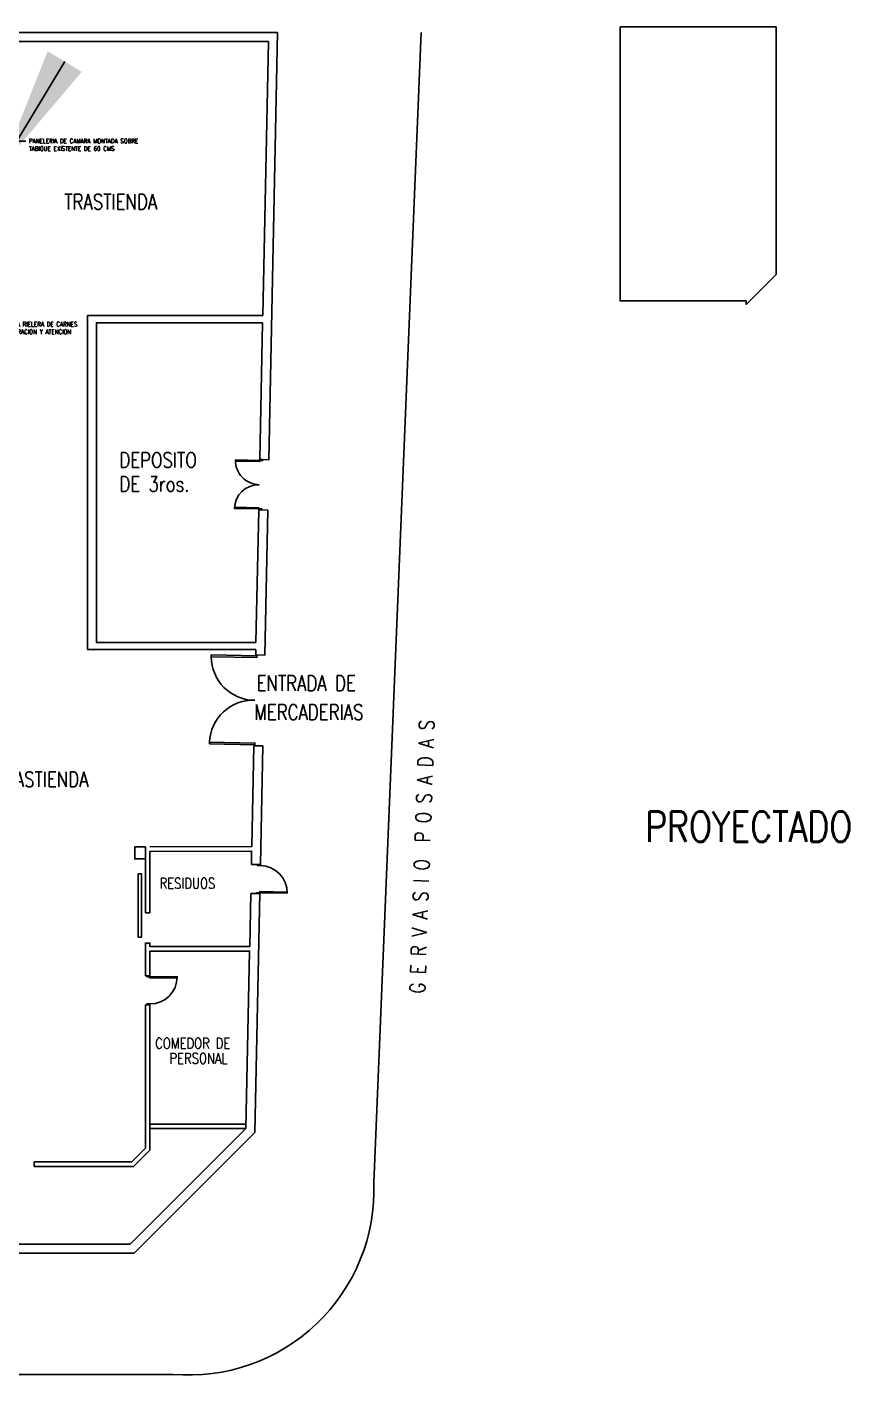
# Model space of a CAD drawing. Header units: millimetres. Extents: x -434 to 213, y 66 to 172.
# Drawn here: x 182.67 to 209.79, y 75.93 to 120.42 of the extents above; entities that cross this region are included whole.
import ezdxf
from ezdxf import colors
from ezdxf.entities.mleader import LeaderData, LeaderLine
from ezdxf.math import Vec2, Vec3

# ---------------------------------------------------------------- set-up
doc = ezdxf.new("R2010")
doc.units = ezdxf.units.MM
doc.linetypes.add('HIDDEN', pattern=[9.525, 6.35, -3.175])
for name, color, linetype in [('0_CARPINTERIA', 2, 'Continuous'), ('0_MUROS', 7, 'Continuous'), ('E_EQUIPAMIENTO', 1, 'Continuous'), ('T_TEXTOS', 3, 'Continuous')]:
    doc.layers.add(name, color=color, linetype=linetype)
doc.styles.add('ROMANS', font='ROMANS.SHX', dxfattribs={"width": 0.8, "height": 0.2})
doc.styles.get("Standard").update_dxf_attribs({"font": 'technic_.ttf', "width": 0.8, "height": 0.12})

# ---------------------------------------------------------------- blocks, each defined once
blk = doc.blocks.new('P90d')
at = {"color": 9}
for points in [[(-0.03, 0.1), (-0.03, 1), (-0.07, 1), (-0.07, 0.1)], [(-0.96, 0), (-0.96, 0.1), (-0.93, 0.1), (-0.93, 0)], [(0, 0), (0, 0.1), (-0.03, 0.1), (-0.03, 0)]]:
    blk.add_lwpolyline(points, close=True, dxfattribs=at)
at = {"color": 8}
blk.add_arc((-0.03, 0.1), 0.9, 90, 180, dxfattribs=at)
blk = doc.blocks.new('P-160')
at = {"color": 9}
for points in [[(0.03, 0.1), (0.03, 0.9), (0.07, 0.9), (0.07, 0.1)], [(1.63, 0.1), (1.63, 0.9), (1.59, 0.9), (1.59, 0.1)], [(0.03, 0), (0.03, 0.1), (0, 0.1), (0, 0)], [(1.63, 0), (1.63, 0.1), (1.66, 0.1), (1.66, 0)]]:
    blk.add_lwpolyline(points, close=True, dxfattribs=at)
at = {"color": 8}
for centre, start, end in [((0.03, 0.1), 0, 90), ((1.63, 0.1), 90, 180)]:
    blk.add_arc(centre, 0.8, start, end, dxfattribs=at)

msp = doc.modelspace()

# ---------------------------------------------------------------- linework, layer by layer
at = {"layer": '0_CARPINTERIA'}
for points in [[(188.755, 99.697), (188.754, 99.635), (190.252, 99.605), (190.255, 99.665), (188.755, 99.697)], [(188.695, 96.755), (188.696, 96.817), (190.194, 96.785), (190.194, 96.725), (188.695, 96.755)]]:
    msp.add_lwpolyline(points, dxfattribs=at)
msp.add_lwpolyline([(186.344, 92.468), (186.451, 92.468), (186.451, 90.373), (186.344, 90.373)], close=True, dxfattribs=at)
for centre, start, end in [((190.191, 99.633), 179.9237, 269.9237), ((190.132, 96.76), 87.722, 177.722)]:
    msp.add_arc(centre, 1.437, start, end, dxfattribs=at)
at = {"layer": '0_MUROS'}
for p, q in [((190.94, 120.235), (140.52, 120.235)), ((190.94, 120.235), (190.651, 106.135)), ((190.64, 119.935), (140.82, 119.935)), ((190.64, 119.935), (190.452, 110.895)), ((190.452, 110.895), (184.665, 110.895)), ((190.447, 110.655), (190.353, 106.141)), ((190.338, 106.142), (190.651, 106.135)), ((190.319, 104.482), (190.228, 100.108)), ((190.319, 104.482), (190.617, 104.476)), ((190.617, 104.476), (190.518, 99.689)), ((184.665, 99.868), (190.223, 99.868)), ((190.22, 99.696), (190.518, 99.689)), ((190.157, 96.696), (190.457, 96.69)), ((190.457, 96.69), (190.376, 92.774)), ((190.376, 92.774), (190.076, 92.78)), ((190.356, 91.814), (190.057, 91.82)), ((190.356, 91.814), (190.194, 83.935)), ((186.58, 91.184), (186.73, 91.184)), ((186.58, 89.102), (186.73, 89.102)), ((186.58, 88.142), (186.58, 83.412)), ((186.58, 88.142), (186.73, 88.142)), ((186.73, 88.142), (186.73, 83.35)), ((186.728, 84.209), (189.898, 84.209)), ((186.083, 80.248), (189.894, 84.059)), ((190.194, 83.935), (186.207, 79.948)), ((186.728, 84.059), (189.894, 84.059)), ((186.106, 82.938), (186.58, 83.412)), ((186.168, 82.788), (186.73, 83.35)), ((182.91, 82.963), (186.106, 82.963)), ((182.91, 82.963), (182.91, 82.813)), ((182.91, 82.813), (186.168, 82.813)), ((167.19, 80.248), (186.083, 80.248)), ((167.19, 79.948), (186.207, 79.948))]:
    msp.add_line(p, q, dxfattribs=at)
at = {"layer": '0_MUROS', "color": 2}
for p, q in [((195.677, 120.235), (194.116, 82.268)), ((174.235, 75.948), (187.487, 75.948))]:
    msp.add_line(p, q, dxfattribs=at)
at = {"layer": '0_MUROS', "color": 8, "linetype": 'HIDDEN', "ltscale": 0.02}
msp.add_line((182.91, 82.963), (182.91, 82.963), dxfattribs=at)
at = {"layer": '0_MUROS'}
for points in [[(184.665, 110.895), (184.665, 99.868)], [(190.447, 110.655), (184.965, 110.655), (184.965, 100.108), (190.228, 100.108)], [(190.223, 99.868), (190.22, 99.696)], [(190.157, 96.696), (190.088, 93.368), (186.73, 93.358)], [(186.58, 93.358), (186.58, 93.358), (186.58, 91.184)], [(190.076, 92.78), (190.085, 93.218), (186.73, 93.208)], [(186.768, 93.208), (186.73, 93.208), (186.73, 91.184)], [(190.022, 90.068), (190.057, 91.82)], [(186.58, 89.102), (186.58, 90.184), (186.73, 90.184), (186.73, 90.068), (190.022, 90.068)], [(186.73, 89.102), (186.73, 89.918), (190.016, 89.918), (189.894, 84.059)]]:
    msp.add_lwpolyline(points, dxfattribs=at)
msp.add_lwpolyline([(186.23, 93.358), (186.58, 93.358), (186.58, 92.958), (186.23, 92.958)], close=True, dxfattribs=at)
at = {"layer": '0_MUROS', "color": 2}
msp.add_arc((188.008, 82.039), 6.113, 265.1118, 2.1463, dxfattribs=at)
at = {"layer": 'E_EQUIPAMIENTO', "color": 8, "linetype": 'ByBlock'}
msp.add_lwpolyline([(202.243, 120.419), (207.386, 120.419), (207.386, 112.245), (206.403, 111.262), (206.403, 111.379), (202.243, 111.379), (202.243, 120.419)], dxfattribs=at)

# ---------------------------------------------------------------- block references
at = {"layer": '0_CARPINTERIA', "rotation": 268.8018912840004}
msp.add_blockref('P90d', (190.256, 91.816), dxfattribs=at)
at = {"layer": '0_CARPINTERIA', "xscale": -1, "rotation": 270.0000000000008}
msp.add_blockref('P90d', (186.63, 89.102), dxfattribs=at)
at = {"layer": '0_MUROS', "rotation": 88.92019825248563}
msp.add_blockref('P-160', (190.419, 104.48), dxfattribs=at)

# ---------------------------------------------------------------- texts
at = {"color": 2, "linetype": 'ByBlock', "style": 'ROMANS', "width": 0.8}
msp.add_text('PROYECTADO', height=1, dxfattribs=at).set_placement((203.075, 93.529))
at = {"layer": '0_MUROS', "color": 3, "style": 'ROMANS', "width": 0.8}
for s, height, p in [('TRASTIENDA', 0.5, (183.904, 114.398)), ('DEPOSITO', 0.5, (185.722, 105.874)), ('DE 3ros.', 0.5, (185.722, 105.082)), ('ENTRADA DE', 0.5, (190.25, 98.509)), ('MERCADERIAS', 0.5, (190.176, 97.554)), ('TRASTIENDA', 0.5, (181.637, 95.338)), ('RESIDUOS', 0.35, (187.048, 91.982)), ('COMEDOR DE', 0.35, (186.904, 86.7)), ('PERSONAL', 0.35, (187.375, 86.202))]:
    msp.add_text(s, height=height, dxfattribs=at).set_placement(p)
msp.add_text('G E R V A S I O  P O S A D A S', height=0.5, rotation=88, dxfattribs=at).set_placement((195.8, 88.509))

# ---------------------------------------------------------------- leaders
at = {"layer": 'T_TEXTOS', "color": 3, "linetype": 'ByBlock'}
ml = msp.add_multileader_mtext('Standard', dxfattribs=at)
ml.set_content('{\\Fromans|c0;PANELERIA DE CAMARA MONTADA SOBRE\\PTABIQUE EXISTENTE DE 60 CMS}', color=3)
ml.set_leader_properties()
ml.build(insert=Vec2(0, 0))
ml.multileader.update_dxf_attribs({"text_right_attachment_type": 6, "dogleg_length": 0.3})
ctx = ml.context
ctx.base_point, ctx.char_height, ctx.landing_gap_size, ctx.plane_origin = Vec3(182.639, 116.647), 0.15, 0.1, Vec3(181.859, 115.848)
ctx.right_attachment = 6
notes = []
notes.append((ctx, [(0, (1, 1, 0), (182.339, 116.647), (1, 0), 0.3, [(0, [(181.859, 115.848)], 0, [])])]))
ctx.mtext.insert, ctx.mtext.flow_direction = Vec3(182.739, 116.729), 5
ml = msp.add_multileader_mtext('Standard', dxfattribs=at)
ml.set_content('{\\Fromans|c0;SE ELIMINA RIELERA DE CARNES\\PEN PREPARACION Y ATENCION}', color=3)
ml.set_leader_properties()
ml.build(insert=Vec2(0, 0))
ml.multileader.update_dxf_attribs({"text_right_attachment_type": 6, "dogleg_length": 0.3})
ctx = ml.context
ctx.base_point, ctx.char_height, ctx.landing_gap_size, ctx.plane_origin = Vec3(181.361, 110.61), 0.15, 0.1, Vec3(180.58, 109.811)
ctx.right_attachment = 6
notes.append((ctx, [(0, (1, 1, 0), (181.061, 110.61), (1, 0), 0.3, [(0, [(181.148, 111.698)], 0, [])])]))
ctx.mtext.insert, ctx.mtext.flow_direction = Vec3(181.461, 110.685), 5
for ctx, leaders in notes:
    for number, flags, end, landing, length, lines in leaders:
        leader = LeaderData()
        leader.index, (leader.has_last_leader_line, leader.has_dogleg_vector, leader.attachment_direction) = number, flags
        leader.last_leader_point, leader.dogleg_vector, leader.dogleg_length = Vec3(end), Vec3(landing), length
        for number, points, colour, breaks in lines:
            line = LeaderLine()
            line.index, line.vertices, line.color, line.breaks = number, Vec3.list(points), colors.encode_raw_color(colour), breaks
            leader.lines.append(line)
        ctx.leaders.append(leader)

doc.saveas('drawing.dxf')
